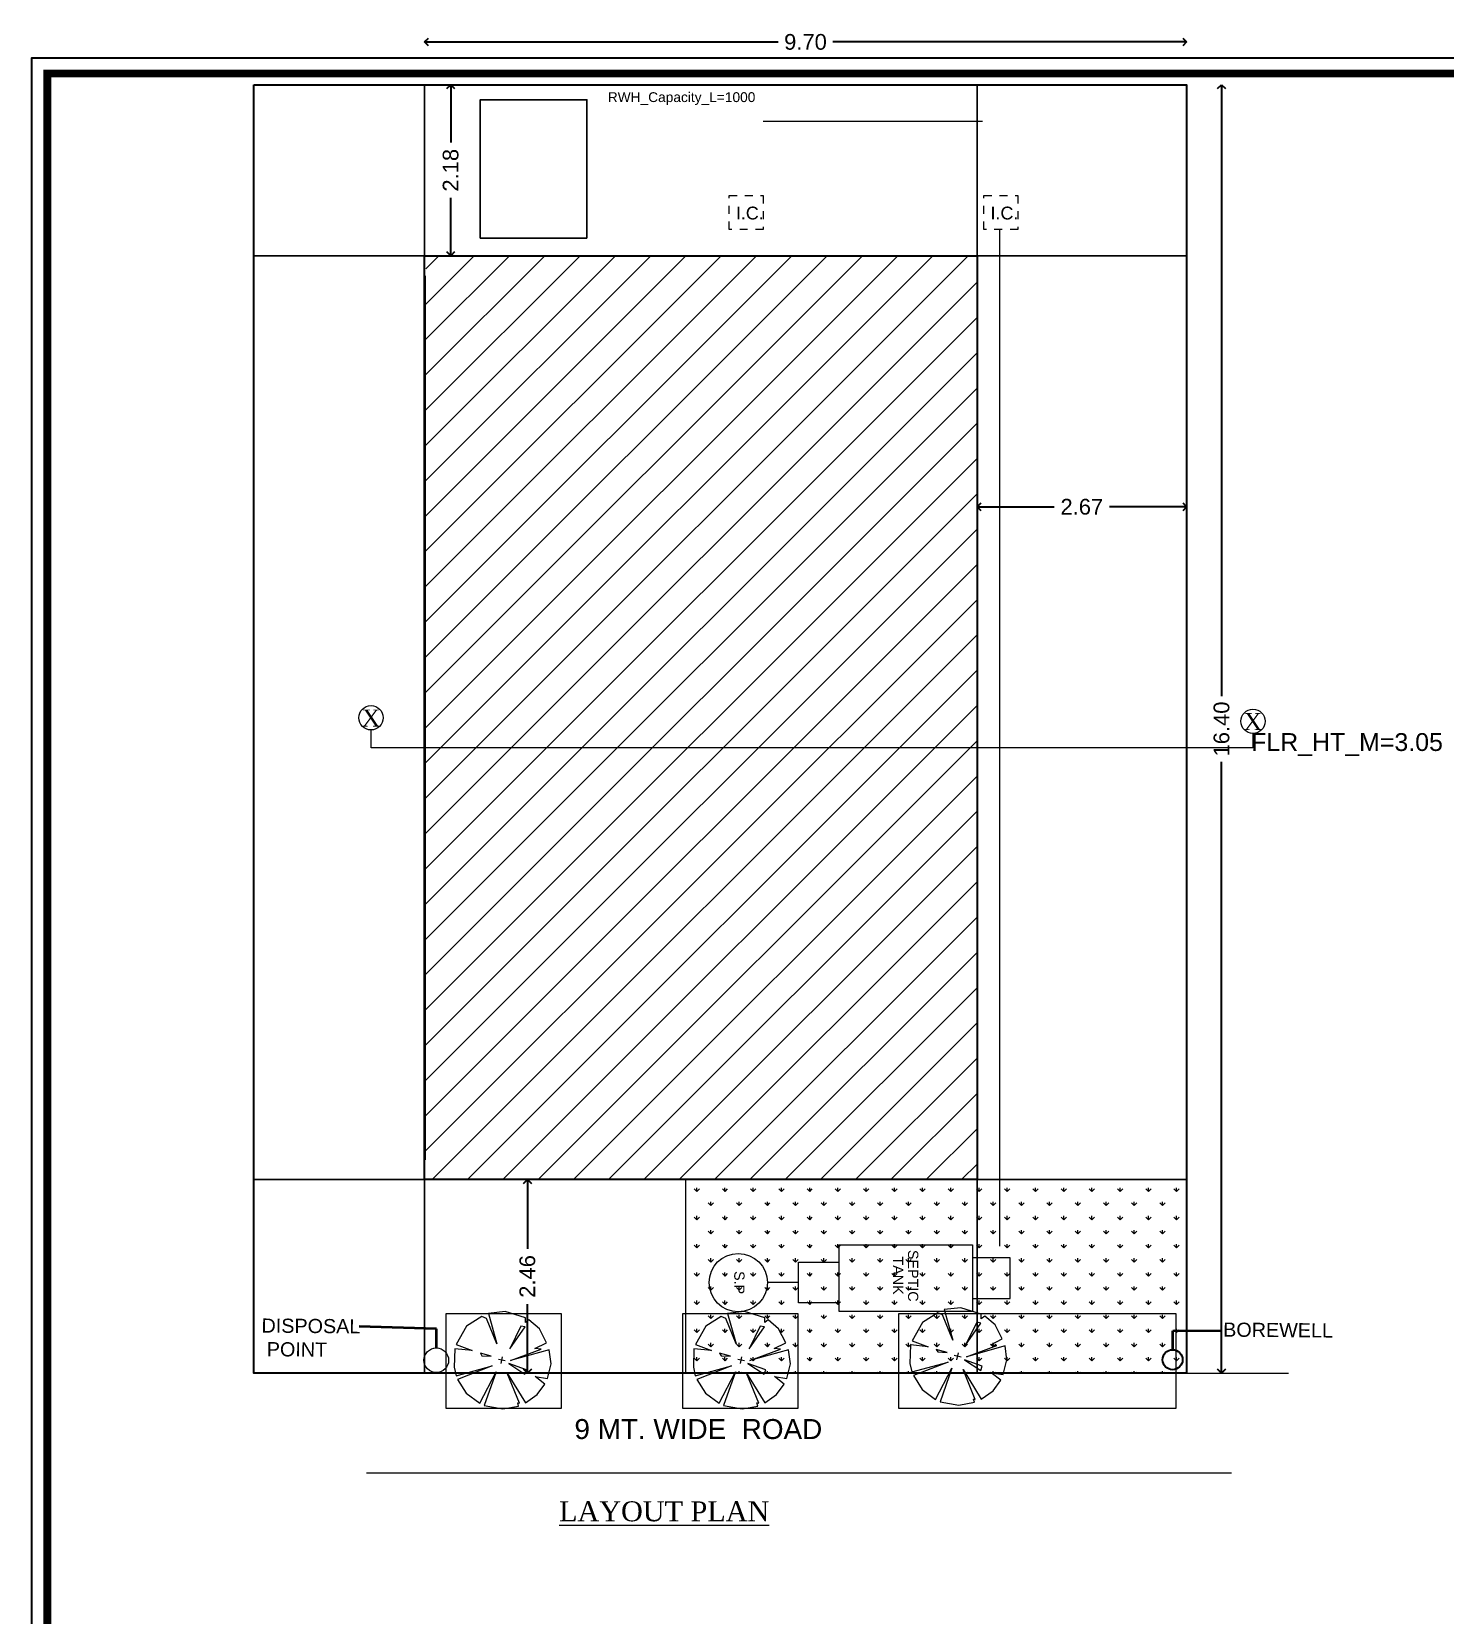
# Model space of a CAD drawing. Header units: metres. Extents: x -9707 to -9526, y 28621 to 28805.
# Drawn here: x -9626.41 to -9608.42, y 28784.84 to 28804.99 of the extents above; entities that cross this region are included whole.
import ezdxf

# ---------------------------------------------------------------- set-up
doc = ezdxf.new("R2010")
doc.units = ezdxf.units.M
doc.header["$PDMODE"] = 34
doc.header["$PDSIZE"] = -15
for name, pattern in [('CENTER2', [1.125, 0.75, -0.125, 0.125, -0.125]), ('CONTINULUS', [0]), ('DASHED', [0]), ('DASHED2', [0.375, 0.25, -0.125]), ('HIDDEN', [0.375, 0.25, -0.125])]:
    doc.linetypes.add(name, pattern=pattern)
doc.layers.add('BLK_1_COVERED_AREA', color=140, linetype='Continuous', lineweight=30, true_color=0x00bfff)
for name, color, linetype, lineweight in [('BLK_1_FLR_0_STAIR_1', 7, 'Continuous', 0), ('BLK_1_LVL_0_BLDG_FOOT_PRINT', 1, 'DASHED', 9), ('BUA TOTAL', 3, 'Continuous', 30), ('column', 1, 'Continuous', 25), ('elevation', 5, 'Continuous', 13), ('FORMAT LINE', 7, 'Continuous', 25), ('HATCH', 8, 'Continuous', 0), ('IC', 31, 'Continuous', 0), ('LANDSCAPE', 66, 'Continuous', 13), ('LS-Tree', 96, 'Continuous', 9), ('PLAN', 7, 'Continuous', 40), ('PLANTATION_TREECOVER', 7, 'Continuous', 0), ('PLOT_BOUNDARY', 3, 'Continuous', 30), ('rm text', 7, 'Continuous', 18), ('SEC LINE', 3, 'Continuous', 20), ('TEXT', 7, 'Continuous', 20)]:
    doc.layers.add(name, color=color, linetype=linetype, lineweight=lineweight)
for name, color, linetype, plot in [('BLK_1_LVL_0_FRONT_SETBACK', 2, 'Continuous', False), ('BLK_1_LVL_0_REAR_SETBACK', 11, 'Continuous', False), ('BLK_1_LVL_0_SIDE_SETBACK1', 171, 'Continuous', False), ('RWH', 4, 'Continuous', False)]:
    doc.layers.add(name, color=color, linetype=linetype, plot=plot)
doc.layers.add('BLK_1_LVL_0_SIDE_SETBACK2', color=102, linetype='Continuous', true_color=0x00cc33, plot=False)
doc.styles.add('Arial', font='arial.ttf', dxfattribs={"height": 0.2})
doc.styles.add('PreDCRFont', font='arial.ttf', dxfattribs={"height": 0.25})
doc.styles.get("Standard").update_dxf_attribs({"font": 'arial.ttf', "height": 0.25})
doc.styles.add('style2', font='arial.ttf', dxfattribs={"height": 0.3})
doc.styles.add('style3', font='arial.ttf', dxfattribs={"height": 12})
doc.dimstyles.new('INT DIM', dxfattribs={"dimtxt": 0.3, "dimasz": 0.1, "dimexe": 0.18, "dimexo": 0.0625, "dimgap": 0.09, "dimtad": 0, "dimzin": 0, "dimdsep": 46, "dimtxsty": 'style2', "dimblk": 'OPEN90', "dimcen": 0.09, "dimse1": 1, "dimse2": 1, "dimclrd": 250, "dimclrt": 256, "dimadec": 0, "dimazin": 0, "dimtfac": 1, "dimtofl": 0, "dimtmove": 0, "dimatfit": 3, "dimfxl": 0.18, "dimtolj": 1, "dimtzin": 0, "dimlwd": -1, "dimarcsym": 0})

# ---------------------------------------------------------------- blocks, each defined once
blk = doc.blocks.new('_Open90')
at = {"layer": 'PLAN', "color": 0, "lineweight": -2}
for p, q in [((0, 0), (-1, 0)), ((-0.5, 0.5), (0, 0)), ((0, 0), (-0.5, -0.5))]:
    blk.add_line(p, q, dxfattribs=at)
blk = doc.blocks.new('*D9')
at = {"layer": 'BUA TOTAL', "color": 250, "ltscale": 0.05, "transparency": 16777216}
for p, q in [((-9620.105, 28790.282), (-9620.105, 28789.501)), ((-9620.105, 28788.018), (-9620.105, 28788.798))]:
    blk.add_line(p, q, dxfattribs=at)
at = {"layer": 'Defpoints', "color": 0, "linetype": 'CONTINULUS', "ltscale": 0.05, "transparency": 16777216}
for p in [(-9620.436, 28790.382), (-9620.436, 28787.918), (-9620.105, 28787.918)]:
    blk.add_point(p, dxfattribs=at)
at = {"layer": 'BUA TOTAL', "color": 250, "linetype": 'CONTINULUS', "ltscale": 0.05, "transparency": 16777216, "xscale": 0.1, "yscale": 0.1, "zscale": 0.1}
for p, rotation in [((-9620.105, 28790.382), 90), ((-9620.105, 28787.918), 270)]:
    blk.add_blockref('_Open90', p, dxfattribs=dict(at, rotation=rotation))
at = {"layer": 'BUA TOTAL', "linetype": 'CONTINULUS', "ltscale": 0.05, "transparency": 16777216, "insert": (-9620.105, 28789.15), "char_height": 0.2, "attachment_point": 5, "rotation": 90, "style": 'Arial', "bg_fill": 3, "box_fill_scale": 1.1, "bg_fill_color": 9, "bg_fill_true_color": 13158600, "bg_fill_transparency": 0}
blk.add_mtext('\\A1;2.46', dxfattribs=at)
blk = doc.blocks.new('*D10')
at = {"layer": 'BUA TOTAL', "color": 250, "ltscale": 0.05, "transparency": 16777216}
for p, q in [((-9611.272, 28804.219), (-9611.272, 28796.536)), ((-9611.272, 28788.018), (-9611.272, 28795.701))]:
    blk.add_line(p, q, dxfattribs=at)
at = {"layer": 'Defpoints', "color": 0, "linetype": 'CONTINULUS', "ltscale": 0.05, "transparency": 16777216}
for p in [(-9611.717, 28804.319), (-9611.717, 28787.918), (-9611.272, 28787.918)]:
    blk.add_point(p, dxfattribs=at)
at = {"layer": 'BUA TOTAL', "color": 250, "linetype": 'CONTINULUS', "ltscale": 0.05, "transparency": 16777216, "xscale": 0.1, "yscale": 0.1, "zscale": 0.1}
for p, rotation in [((-9611.272, 28804.319), 90), ((-9611.272, 28787.918), 270)]:
    blk.add_blockref('_Open90', p, dxfattribs=dict(at, rotation=rotation))
at = {"layer": 'BUA TOTAL', "linetype": 'CONTINULUS', "ltscale": 0.05, "transparency": 16777216, "insert": (-9611.272, 28796.118), "char_height": 0.2, "attachment_point": 5, "rotation": 90, "style": 'Arial', "bg_fill": 3, "box_fill_scale": 1.1, "bg_fill_color": 9, "bg_fill_true_color": 13158600, "bg_fill_transparency": 0}
blk.add_mtext('\\A1;16.40', dxfattribs=at)
blk = doc.blocks.new('*D11')
at = {"layer": 'BUA TOTAL', "color": 250, "ltscale": 0.05, "transparency": 16777216}
for p, q in [((-9621.316, 28804.863), (-9616.916, 28804.863)), ((-9611.817, 28804.863), (-9616.217, 28804.863))]:
    blk.add_line(p, q, dxfattribs=at)
at = {"layer": 'Defpoints', "color": 0, "linetype": 'CONTINULUS', "ltscale": 0.05, "transparency": 16777216}
for p in [(-9621.416, 28804.863), (-9621.416, 28804.319), (-9611.717, 28804.319)]:
    blk.add_point(p, dxfattribs=at)
at = {"layer": 'BUA TOTAL', "color": 250, "linetype": 'CONTINULUS', "ltscale": 0.05, "transparency": 16777216, "xscale": 0.1, "yscale": 0.1, "zscale": 0.1, "rotation": 180}
blk.add_blockref('_Open90', (-9621.416, 28804.863), dxfattribs=at)
at = {"layer": 'BUA TOTAL', "color": 250, "linetype": 'CONTINULUS', "ltscale": 0.05, "transparency": 16777216, "xscale": 0.1, "yscale": 0.1, "zscale": 0.1}
blk.add_blockref('_Open90', (-9611.717, 28804.863), dxfattribs=at)
at = {"layer": 'BUA TOTAL', "linetype": 'CONTINULUS', "ltscale": 0.05, "transparency": 16777216, "insert": (-9616.567, 28804.863), "char_height": 0.2, "attachment_point": 5, "style": 'Arial', "bg_fill": 3, "box_fill_scale": 1.1, "bg_fill_color": 9, "bg_fill_true_color": 13158600, "bg_fill_transparency": 0}
blk.add_mtext('\\A1;9.70', dxfattribs=at)
blk = doc.blocks.new('CFGUHY')
at = {"layer": 'IC', "linetype": 'DASHED2', "ltscale": 2}
blk.add_lwpolyline([(53916.3, -2420.9), (53956.1, -2420.9), (53956.1, -2460.6), (53916.3, -2460.6)], close=True, dxfattribs=at)
at = {"ltscale": 5, "insert": (53924.1, -2433.9), "char_height": 15, "width": 31.257, "attachment_point": 1, "style": 'PreDCRFont'}
blk.add_mtext('I.C.', dxfattribs=at)
blk = doc.blocks.new('A$C4CE71B6A')
at = {"layer": 'IC', "linetype": 'HIDDEN', "ltscale": 25}
blk.add_line((0.737, 1.847), (0.737, 1.384), dxfattribs=at)
for points in [[(0.973, 4.431), (0.973, 4.992), (0.37, 4.992), (0.37, 4.431)], [(1.038, 2.449), (1.038, 1.847), (0.435, 1.847), (0.435, 2.449)]]:
    blk.add_lwpolyline(points, dxfattribs=at)
at = {"layer": 'IC', "linetype": 'Continuous', "ltscale": 25}
blk.add_lwpolyline([(1.168, 4.431), (1.168, 2.449), (0.175, 2.449), (0.175, 4.431)], close=True, dxfattribs=at)
blk.add_circle((0.737, 0.95), 0.433, dxfattribs=at)
at = {"layer": 'IC', "style": 'style3'}
for s, p in [('SEPTIC ', (0.252, 3.474)), ('TANK', (0.349, 3.25)), ('S.P', (0.566, 0.891))]:
    blk.add_text(s, height=0.1524, dxfattribs=at).set_placement(p)
blk = doc.blocks.new('P8')
at = {"layer": 'LS-Tree', "color": 8}
for p, q in [((-0.113, 0.759), (-0.365, 0.675)), ((0.222, 0.731), (-0.113, 0.759)), ((-0.454, 0.604), (-0.657, 0.404)), ((-0.374, 0.588), (-0.454, 0.604)), ((-0.129, 0.233), (-0.374, 0.588)), ((-0.365, 0.675), (-0.129, 0.233)), ((0.084, 0.2), (0.246, 0.591)), ((0.178, 0.588), (0.084, 0.2)), ((0.246, 0.591), (0.178, 0.588)), ((0.237, 0.659), (0.222, 0.731)), ((0.281, 0.712), (0.237, 0.659)), ((0.473, 0.611), (0.281, 0.712)), ((0.629, 0.418), (0.473, 0.611)), ((-0.657, 0.404), (-0.756, 0.085)), ((0.697, 0.321), (0.138, 0.022)), ((0.138, 0.022), (0.569, 0.3)), ((0.471, 0.291), (0.629, 0.418)), ((0.569, 0.3), (0.471, 0.291)), ((0.772, 0.111), (0.697, 0.321)), ((-0.487, 0.048), (-0.765, 0.017)), ((-0.765, 0.017), (-0.712, -0.272)), ((-0.756, 0.085), (-0.487, 0.048)), ((-0.175, 0.024), (-0.354, 0.034)), ((-0.354, 0.034), (-0.321, 0.001)), ((-0.321, 0.001), (-0.175, 0.024)), ((0, -0.055), (0, 0.055)), ((0.765, -0.128), (0.772, 0.111)), ((-0.653, -0.396), (-0.127, -0.121)), ((-0.127, -0.121), (-0.618, -0.448)), ((-0.194, -0.74), (-0.048, -0.201)), ((-0.048, -0.201), (-0.119, -0.762)), ((0.055, 0), (-0.055, 0)), ((0.412, -0.067), (0.117, -0.029)), ((0.117, -0.029), (0.403, -0.139)), ((0.127, -0.184), (0.508, -0.579)), ((0.417, -0.607), (0.127, -0.184)), ((0.403, -0.139), (0.412, -0.067)), ((0.569, -0.141), (0.765, -0.128)), ((0.746, -0.224), (0.569, -0.141)), ((0.662, -0.411), (0.746, -0.224)), ((-0.712, -0.272), (-0.653, -0.396)), ((-0.618, -0.448), (-0.437, -0.631)), ((0.508, -0.579), (0.662, -0.411)), ((-0.437, -0.631), (-0.194, -0.74)), ((-0.119, -0.762), (0.182, -0.748)), ((0.182, -0.748), (0.414, -0.652)), ((0.389, -0.607), (0.417, -0.607)), ((0.414, -0.652), (0.389, -0.607))]:
    blk.add_line(p, q, dxfattribs=at)
blk = doc.blocks.new('*D30')
at = {"layer": 'BUA TOTAL', "color": 250, "ltscale": 0.05, "transparency": 16777216}
for p, q in [((-9614.283, 28798.946), (-9613.402, 28798.946)), ((-9611.817, 28798.946), (-9612.699, 28798.946))]:
    blk.add_line(p, q, dxfattribs=at)
at = {"layer": 'Defpoints', "color": 0, "linetype": 'CONTINULUS', "ltscale": 0.05, "transparency": 16777216}
for p in [(-9611.717, 28798.946), (-9614.383, 28798.853), (-9611.717, 28798.853)]:
    blk.add_point(p, dxfattribs=at)
at = {"layer": 'BUA TOTAL', "color": 250, "linetype": 'CONTINULUS', "ltscale": 0.05, "transparency": 16777216, "xscale": 0.1, "yscale": 0.1, "zscale": 0.1, "rotation": 180}
blk.add_blockref('_Open90', (-9614.383, 28798.946), dxfattribs=at)
at = {"layer": 'BUA TOTAL', "color": 250, "linetype": 'CONTINULUS', "ltscale": 0.05, "transparency": 16777216, "xscale": 0.1, "yscale": 0.1, "zscale": 0.1}
blk.add_blockref('_Open90', (-9611.717, 28798.946), dxfattribs=at)
at = {"layer": 'BUA TOTAL', "linetype": 'CONTINULUS', "ltscale": 0.05, "transparency": 16777216, "insert": (-9613.05, 28798.946), "char_height": 0.2, "attachment_point": 5, "style": 'Arial', "bg_fill": 3, "box_fill_scale": 1.1, "bg_fill_color": 9, "bg_fill_true_color": 13158600, "bg_fill_transparency": 0}
blk.add_mtext('\\A1;2.67', dxfattribs=at)
blk = doc.blocks.new('*D31')
at = {"layer": 'BUA TOTAL', "color": 250, "ltscale": 0.05, "transparency": 16777216}
for p, q in [((-9621.082, 28804.219), (-9621.082, 28803.582)), ((-9621.082, 28802.242), (-9621.082, 28802.879))]:
    blk.add_line(p, q, dxfattribs=at)
at = {"layer": 'Defpoints', "color": 0, "linetype": 'CONTINULUS', "ltscale": 0.05, "transparency": 16777216}
for p in [(-9621.082, 28804.319), (-9621.048, 28804.319), (-9621.048, 28802.142)]:
    blk.add_point(p, dxfattribs=at)
at = {"layer": 'BUA TOTAL', "color": 250, "linetype": 'CONTINULUS', "ltscale": 0.05, "transparency": 16777216, "xscale": 0.1, "yscale": 0.1, "zscale": 0.1}
for p, rotation in [((-9621.082, 28804.319), 90), ((-9621.082, 28802.142), 270)]:
    blk.add_blockref('_Open90', p, dxfattribs=dict(at, rotation=rotation))
at = {"layer": 'BUA TOTAL', "linetype": 'CONTINULUS', "ltscale": 0.05, "transparency": 16777216, "insert": (-9621.082, 28803.23), "char_height": 0.2, "attachment_point": 5, "rotation": 90, "style": 'Arial', "bg_fill": 3, "box_fill_scale": 1.1, "bg_fill_color": 9, "bg_fill_true_color": 13158600, "bg_fill_transparency": 0}
blk.add_mtext('\\A1;2.18', dxfattribs=at)

msp = doc.modelspace()

# ---------------------------------------------------------------- hatches: boundary and pattern name
at = {"layer": 'LANDSCAPE', "ltscale": 0.05}
h = msp.add_hatch(dxfattribs=at)
h.set_pattern_fill('GRASS', color=256, scale=0.01)
h.set_pattern_definition([(90, (-179.88088, 148.78145), (-0.1796051224, 0.1796051224), [0.047625, -0.3115852448]), (45, (-179.88088, 148.78145), (-0.1796051224, 0.1796051224), [0.047625, -0.206375]), (135, (-179.88088, 148.78145), (-0.1796051224, -0.1796051224), [0.047625, -0.206375])])
h.paths.add_polyline_path([(-9618.09456, 28790.38172), (-9618.09456, 28787.91792), (-9611.71712, 28787.91792), (-9611.71712, 28790.38172)])

# ---------------------------------------------------------------- linework, layer by layer
at = {"layer": 'BLK_1_COVERED_AREA', "linetype": 'CONTINULUS', "ltscale": 0.05}
msp.add_lwpolyline([(-9614.38326, 28790.38172), (-9621.41612, 28790.38172), (-9621.41612, 28802.14192), (-9614.38326, 28802.14192), (-9614.38326, 28790.38172)], close=True, dxfattribs=at)
at = {"layer": 'BLK_1_LVL_0_BLDG_FOOT_PRINT', "linetype": 'CONTINULUS', "ltscale": 0.05}
msp.add_lwpolyline([(-9614.38326, 28790.38172), (-9621.41612, 28790.38172), (-9621.41612, 28802.14192), (-9614.38326, 28802.14192), (-9614.38326, 28790.38172)], close=True, dxfattribs=at)
at = {"layer": 'BLK_1_LVL_0_SIDE_SETBACK1', "color": 171}
msp.add_lwpolyline([(-9621.41612, 28802.14192), (-9623.5872, 28802.14192), (-9623.5872, 28790.38172), (-9621.41612, 28790.38172)], close=True, dxfattribs=at)
at = {"layer": 'BUA TOTAL', "linetype": 'CONTINULUS', "ltscale": 0.05}
msp.add_lwpolyline([(-9626.41399, 28762.61137), (-9626.41399, 28804.66137), (-9567.01399, 28804.66137), (-9567.01399, 28762.61137)], close=True, dxfattribs=at)
at = {"layer": 'column', "linetype": 'CENTER2', "ltscale": 50}
msp.add_lwpolyline([(-9621.41612, 28804.31865), (-9611.71712, 28804.31865), (-9611.71712, 28787.91792), (-9621.41612, 28787.91792)], close=True, dxfattribs=at)
at = {"layer": 'elevation', "ltscale": 0.9}
for p, q in [((-9622.02282, 28787.91792), (-9610.42181, 28787.91792)), ((-9622.15252, 28786.65002), (-9611.14702, 28786.65002))]:
    msp.add_line(p, q, dxfattribs=at)
at = {"layer": 'FORMAT LINE', "ltscale": 0.1}
msp.add_lwpolyline([(-9626.41399, 28762.61137), (-9567.01399, 28762.61137), (-9567.01399, 28804.66137), (-9626.41399, 28804.66137)], close=True, dxfattribs=at)
at = {"layer": 'FORMAT LINE', "ltscale": 0.1, "const_width": 0.1}
msp.add_lwpolyline([(-9626.21399, 28762.85107), (-9567.21399, 28762.85107), (-9567.21399, 28804.46137), (-9626.21399, 28804.46137)], close=True, dxfattribs=at)
at = {"layer": 'IC'}
for points in [[(-9617.10453, 28803.85342), (-9614.31394, 28803.85342)], [(-9614.09767, 28802.47642), (-9614.09767, 28789.53634)]]:
    msp.add_lwpolyline(points, dxfattribs=at)
at = {"layer": 'IC', "linetype": 'Continuous', "ltscale": 0.05}
msp.add_circle((-9621.26506, 28788.08287), 0.15696, dxfattribs=at)
at = {"layer": 'LANDSCAPE', "ltscale": 0.05}
msp.add_lwpolyline([(-9618.09456, 28790.38172), (-9618.09456, 28787.91792), (-9611.71712, 28787.91792), (-9611.71712, 28790.38172)], close=True, dxfattribs=at)
at = {"layer": 'PLAN', "ltscale": 10}
msp.add_line((-9621.41612, 28801.88792), (-9621.41612, 28790.63572), dxfattribs=at)
at = {"layer": 'PLANTATION_TREECOVER', "color": 2, "linetype": 'CONTINULUS', "ltscale": 0.05}
for points in [[(-9618.12644, 28788.67793), (-9616.66321, 28788.67793), (-9616.66321, 28787.46944), (-9618.12644, 28787.46944)], [(-9615.37857, 28788.67793), (-9611.85591, 28788.67793), (-9611.85591, 28787.46944), (-9615.37857, 28787.46944)]]:
    msp.add_lwpolyline(points, close=True, dxfattribs=at)
at = {"layer": 'RWH', "color": 4}
msp.add_lwpolyline([(-9619.34867, 28802.36778), (-9620.70599, 28802.36778), (-9620.70599, 28804.12773), (-9619.34867, 28804.12773), (-9619.34867, 28802.36778)], close=True, dxfattribs=at)
at = {"layer": 'SEC LINE', "ltscale": 0.5}
for centre in [(-9622.09543, 28796.26098), (-9610.87267, 28796.21664)]:
    msp.add_circle(centre, 0.15457, dxfattribs=at)

# ---------------------------------------------------------------- block references
at = {"layer": 'IC', "xscale": 0.0108819640077263, "yscale": 0.0108819640077263, "zscale": 0.0108819640077263}
for p in [(-10204.25277, 28829.25273), (-10201.01245, 28829.25273)]:
    msp.add_blockref('CFGUHY', p, dxfattribs=at)
at = {"layer": 'IC', "xscale": 0.8561016763228803, "yscale": 0.8561016763228803, "zscale": 0.8561016763228803, "rotation": 270}
msp.add_blockref('A$C4CE71B6A', (-9618.23626, 28789.703), dxfattribs=at)
at = {"layer": 'LS-Tree', "xscale": 0.806371873114481, "yscale": 0.806371873114481, "zscale": 0.806371873114481, "rotation": 347.6579679675546}
for p in [(-9614.63001, 28788.13324), (-9617.38609, 28788.08486)]:
    msp.add_blockref('P8', p, dxfattribs=at)

# ---------------------------------------------------------------- texts
at = {"layer": 'BLK_1_FLR_0_STAIR_1', "insert": (-9608.45554, 28796.06545), "char_height": 0.2269438, "width": 2.4207342, "attachment_point": 3}
msp.add_mtext('FLR_HT_M=3.05', dxfattribs=at)
at = {"layer": 'rm text', "char_height": 0.2171028, "attachment_point": 5, "style": 'Arial'}
for insert in [(-9622.09596, 28796.25773), (-9610.87319, 28796.2134)]:
    msp.add_mtext('{\\fTimes New Roman|b0|i0|c0|p18;\\C1;X}', dxfattribs=dict(at, insert=insert))
at = {"layer": 'rm text', "color": 7, "insert": (-9623.48844, 28788.615), "char_height": 0.1799996, "attachment_point": 1, "rotation": 359.523673}
msp.add_mtext_dynamic_manual_height_columns('{\\fArial TUR|b0|i0|c162|p34;DISPOSAL\\P}{\\fArial TUR|b0|i0|c162|p34; POINT }', width=1.6037979, gutter_width=654.99074, heights=[0.68197], dxfattribs=at)
at = {"layer": 'TEXT', "insert": (-9616.3533, 28787.07682, 3.91434), "char_height": 0.254, "width": 8.8756814, "attachment_point": 9}
msp.add_mtext('9 MT. WIDE  ROAD', dxfattribs=at)
at = {"layer": 'TEXT', "insert": (-9619.70218, 28786.02963), "char_height": 0.254, "attachment_point": 7}
msp.add_mtext_dynamic_manual_height_columns('{\\fTimes New Roman|b0|i0|c0|p18;\\LLAYOUT PLAN}', width=382.9577189, gutter_width=654.99074, heights=[37.45489], dxfattribs=at)

# ---------------------------------------------------------------- leaders
at = {"layer": 'PLAN', "ltscale": 0.05}
msp.add_leader([(-9621.26363, 28788.24187), (-9621.26145, 28788.48243), (-9622.24532, 28788.51135)], dimstyle='INT DIM', override={"dimfxl": 0.125, "dimtfill": 1, "dimtfillclr": 7, "dimarcsym": 1}, dxfattribs=at)

# ---------------------------------------------------------------- next in the draw order: dimensions: what is measured, and where the dimension line sits
at = {"layer": 'BUA TOTAL', "linetype": 'CONTINULUS', "ltscale": 0.05}
for base, p1, p2, picture, middle in [((-9611.27205, 28787.91792), (-9611.71712, 28804.31865), (-9611.71712, 28787.91792), '*D10', (-9611.27205, 28796.11829)), ((-9620.10526, 28787.91792), (-9620.43639, 28790.38172), (-9620.43639, 28787.91792), '*D9', (-9620.10526, 28789.14982))]:
    dim = msp.add_linear_dim(base=base, p1=p1, p2=p2, angle=90, dimstyle='INT DIM', override={"dimtxt": 0.2, "dimtxsty": 'Arial', "dimfxl": 0.125, "dimtfill": 1, "dimtfillclr": 7, "dimarcsym": 1}, dxfattribs=at)
    dim.commit()
    dim.dimension.update_dxf_attribs({"geometry": picture, "text_midpoint": middle})

# ---------------------------------------------------------------- next in the draw order: hatches: boundary and pattern name
at = {"layer": 'HATCH', "linetype": 'CONTINULUS'}
h = msp.add_hatch(dxfattribs=at)
h.set_pattern_fill('ANSI31', color=256, scale=0.1)
h.paths.add_polyline_path([(-9614.38326, 28790.38172), (-9621.39656, 28790.38172), (-9621.39656, 28802.14192), (-9614.38326, 28802.14192)])

# ---------------------------------------------------------------- next in the draw order: linework, layer by layer
at = {"layer": 'BLK_1_LVL_0_FRONT_SETBACK', "color": 2}
msp.add_lwpolyline([(-9614.38326, 28790.38172), (-9621.41612, 28790.38172), (-9621.41612, 28787.91792), (-9614.38326, 28787.91792)], close=True, dxfattribs=at)
at = {"layer": 'BUA TOTAL', "linetype": 'CONTINULUS', "ltscale": 0.05}
msp.add_circle((-9611.89543, 28788.09005), 0.127, dxfattribs=at)
at = {"layer": 'PLANTATION_TREECOVER', "color": 2, "linetype": 'CONTINULUS', "ltscale": 0.05}
msp.add_lwpolyline([(-9621.13944, 28788.67793), (-9619.67621, 28788.67793), (-9619.67621, 28787.46944), (-9621.13944, 28787.46944)], close=True, dxfattribs=at)
at = {"layer": 'SEC LINE', "ltscale": 0.5}
msp.add_lwpolyline([(-9610.87267, 28796.06208), (-9610.87267, 28795.87862), (-9622.09543, 28795.87862), (-9622.09543, 28796.10642)], dxfattribs=at)

# ---------------------------------------------------------------- next in the draw order: block references
at = {"layer": 'LS-Tree', "xscale": 0.806371873114481, "yscale": 0.806371873114481, "zscale": 0.806371873114481, "rotation": 347.6579679675546}
msp.add_blockref('P8', (-9620.43115, 28788.08486), dxfattribs=at)

# ---------------------------------------------------------------- next in the draw order: texts
at = {"layer": 'rm text', "color": 7, "insert": (-9611.25076, 28788.56351), "char_height": 0.1799996, "attachment_point": 1, "rotation": 359.523673}
msp.add_mtext_dynamic_manual_height_columns('{\\fArial TUR|b0|i0|c0|p34;BOREWELL}', width=1.3804035, gutter_width=654.99074, heights=[0.285], dxfattribs=at)

# ---------------------------------------------------------------- next in the draw order: dimensions: what is measured, and where the dimension line sits
at = {"layer": 'BUA TOTAL', "linetype": 'CONTINULUS', "ltscale": 0.05}
dim = msp.add_linear_dim(base=(-9621.41612, 28804.863), p1=(-9611.71712, 28804.31865), p2=(-9621.41612, 28804.31865), angle=180, dimstyle='INT DIM', override={"dimtxt": 0.2, "dimtxsty": 'Arial', "dimfxl": 0.125, "dimtfill": 1, "dimtfillclr": 7, "dimarcsym": 1}, dxfattribs=at)
dim.commit()
dim.dimension.update_dxf_attribs({"geometry": '*D11', "text_midpoint": (-9616.56662, 28804.863)})

# ---------------------------------------------------------------- next in the draw order: leaders
at = {"layer": 'PLAN', "ltscale": 0.05}
msp.add_leader([(-9611.89125, 28788.21646), (-9611.89343, 28788.45702), (-9611.27097, 28788.46266)], dimstyle='INT DIM', override={"dimfxl": 0.125, "dimtfill": 1, "dimtfillclr": 7, "dimarcsym": 1}, dxfattribs=at)

# ---------------------------------------------------------------- next in the draw order: texts
at = {"layer": 'RWH', "color": 4, "insert": (-9619.08273, 28804.22333), "char_height": 0.125, "attachment_point": 1}
msp.add_mtext_dynamic_manual_height_columns('RWH_Capacity_L=1000', width=0.651321, gutter_width=0.625, heights=[0], dxfattribs=at)

# ---------------------------------------------------------------- next in the draw order: dimensions: what is measured, and where the dimension line sits
at = {"layer": 'BUA TOTAL', "linetype": 'CONTINULUS', "ltscale": 0.05}
dim = msp.add_linear_dim(base=(-9621.08165, 28804.31865), p1=(-9621.04784, 28802.14192), p2=(-9621.04784, 28804.31865), angle=90, dimstyle='INT DIM', override={"dimtxt": 0.2, "dimtxsty": 'Arial', "dimfxl": 0.125, "dimtfill": 1, "dimtfillclr": 7, "dimarcsym": 1}, dxfattribs=at)
dim.commit()
dim.dimension.update_dxf_attribs({"geometry": '*D31', "text_midpoint": (-9621.08165, 28803.23029)})
dim = msp.add_linear_dim(base=(-9611.71712, 28798.9459), p1=(-9614.38326, 28798.85275), p2=(-9611.71712, 28798.85275), dimstyle='INT DIM', override={"dimtxt": 0.2, "dimtxsty": 'Arial', "dimfxl": 0.125, "dimtfill": 1, "dimtfillclr": 7, "dimarcsym": 1}, dxfattribs=at)
dim.commit()
dim.dimension.update_dxf_attribs({"geometry": '*D30', "text_midpoint": (-9613.05019, 28798.9459)})

# ---------------------------------------------------------------- next in the draw order: linework, layer by layer
at = {"layer": 'BLK_1_LVL_0_REAR_SETBACK', "color": 11}
msp.add_lwpolyline([(-9614.38326, 28802.14192), (-9621.41612, 28802.14192), (-9621.41612, 28804.31865), (-9614.38326, 28804.31865)], close=True, dxfattribs=at)
at = {"layer": 'BLK_1_LVL_0_SIDE_SETBACK2', "color": 102}
msp.add_lwpolyline([(-9611.71712, 28790.38172), (-9614.38326, 28790.38172), (-9614.38326, 28802.14192), (-9611.71712, 28802.14192)], close=True, dxfattribs=at)
at = {"layer": 'PLOT_BOUNDARY', "linetype": 'CONTINULUS', "ltscale": 0.05}
msp.add_lwpolyline([(-9623.5872, 28804.31865), (-9611.71712, 28804.31865), (-9611.71712, 28787.91792), (-9623.5872, 28787.91792)], close=True, dxfattribs=at)

doc.saveas('drawing.dxf')
